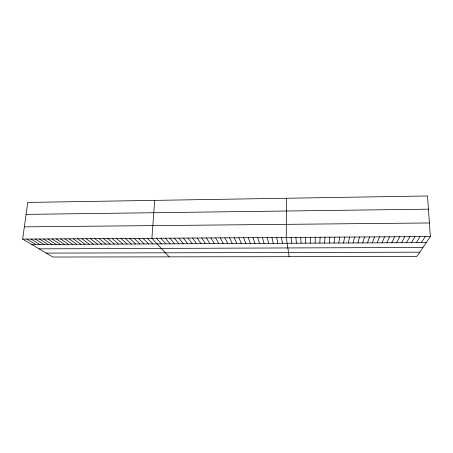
<?xml version="1.0" encoding="UTF-8"?>
<svg xmlns="http://www.w3.org/2000/svg" width="453" height="453" viewBox="0 0 453 453"><rect width="100%" height="100%" fill="white"/><g stroke="black" fill="none" stroke-linecap="round" stroke-linejoin="round"><path stroke-width="0.68" d="M286.426 198.25L286.268 237.451L289.156 256.687M315.146 243.131L315.243 237.27M319.852 243.108L320.112 237.242M154.671 200.373L151.908 238.295L169.133 256.862M324.569 243.085L324.999 237.208M329.297 243.063L329.892 237.179M334.037 243.04L334.801 237.146M22.65 239.11L27.746 202.423L427.524 195.973L430.35 236.545L416.868 256.5L52.82 257.027L22.65 239.11L430.35 236.545M338.787 243.012L339.716 237.117M343.55 242.989L344.648 237.083M348.323 242.967L349.591 237.055M353.108 242.944L354.546 237.021M357.904 242.921L359.512 236.993M362.711 242.899L364.489 236.959M367.53 242.876L369.484 236.93M372.366 242.853L374.484 236.896M377.207 242.831L379.501 236.868M382.06 242.808L384.529 236.834M386.924 242.78L389.569 236.806M391.8 242.757L394.625 236.772M396.686 242.734L399.688 236.738M401.59 242.712L404.767 236.709M406.5 242.689L409.857 236.676M411.426 242.666L414.965 236.642M416.358 242.638L420.078 236.613M421.307 242.615L425.208 236.579M26.087 214.377L428.447 209.173M24.354 226.851L429.404 222.967M31.716 244.495L426.267 242.593M39.049 248.85L422.983 247.451M46.217 253.108L419.795 252.174M26.818 239.082L35.764 244.478M30.997 239.059L39.824 244.456M35.181 239.031L43.89 244.439M39.383 239.003L47.961 244.416M43.584 238.98L52.044 244.399M47.803 238.952L56.138 244.377M52.027 238.924L60.238 244.36M56.263 238.901L64.349 244.337M60.504 238.873L68.465 244.32M64.762 238.844L72.593 244.297M69.026 238.822L76.733 244.28M73.295 238.793L80.877 244.258M77.582 238.765L85.034 244.241M81.874 238.737L89.196 244.218M86.172 238.708L93.369 244.201M90.487 238.686L97.554 244.178M94.807 238.657L101.749 244.161M99.139 238.629L105.945 244.139M103.482 238.601L110.158 244.116M107.837 238.572L114.377 244.099M112.197 238.55L118.607 244.076M116.568 238.521L122.848 244.059M120.951 238.493L127.095 244.037M125.345 238.465L131.353 244.014M129.745 238.437L135.623 243.997M134.156 238.408L139.898 243.974M138.578 238.38L144.184 243.952M143.012 238.352L148.482 243.935M147.457 238.323L152.786 243.912M156.393 238.267L161.444 243.873M160.883 238.244L165.792 243.85M165.385 238.216L170.158 243.827M169.898 238.182L174.53 243.805M174.422 238.153L178.912 243.788M178.958 238.125L183.301 243.765M183.505 238.097L187.706 243.742M188.057 238.068L192.117 243.725M192.627 238.04L196.54 243.703M197.202 238.012L200.968 243.68M201.789 237.984L205.413 243.657M206.387 237.955L209.864 243.635M210.996 237.927L214.326 243.618M215.617 237.899L218.799 243.595M220.249 237.87L223.284 243.572M224.892 237.836L227.774 243.55M229.546 237.808L232.281 243.527M234.212 237.78L236.794 243.504M238.89 237.751L241.319 243.488M243.572 237.723L245.849 243.465M248.272 237.689L250.396 243.442M252.984 237.661L254.954 243.42M257.7 237.632L259.518 243.397M262.434 237.604L264.093 243.374M267.179 237.57L268.68 243.352M271.93 237.542L273.278 243.329M276.698 237.514L277.887 243.306M281.477 237.485L282.508 243.284M291.064 237.423L291.777 243.244M295.877 237.395L296.432 243.221M300.701 237.361L301.092 243.199M305.537 237.332L305.769 243.176M310.384 237.298L310.452 243.153"/></g></svg>
